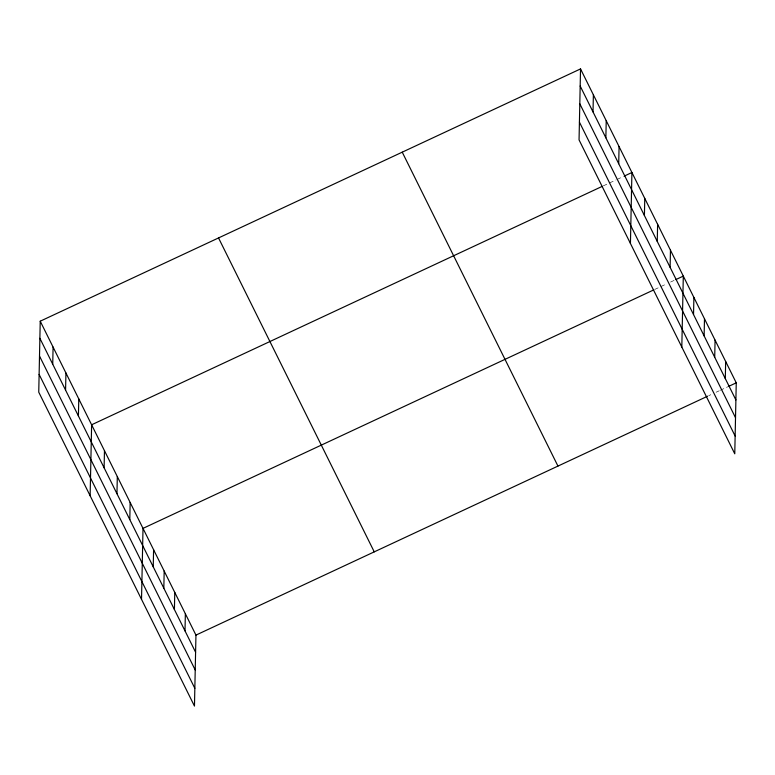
<?xml version="1.0" encoding="UTF-8"?>
<svg xmlns="http://www.w3.org/2000/svg" width="775" height="775" viewBox="0 0 775 775"><rect width="100%" height="100%" fill="white"/><g stroke="black" fill="none" stroke-linecap="round" stroke-linejoin="round"><path stroke-width="0.58" stroke-dasharray="3.88 2.91" d="M603.27 185.884L608.569 183.413M609.634 182.91L615.999 179.936M617.065 179.442L623.429 176.468M654.652 289.482L659.961 287.002M661.017 286.508L666.326 284.028M670.569 282.052L674.812 280.066M708.66 395.715L710.782 394.727M716.081 392.247L719.268 390.765M720.333 390.271L727.764 386.802"/><path stroke-width="1.16" d="M40.232 321.189L38.75 392.169L194.467 706.083L195.949 635.113L40.232 321.189L580.533 68.917L736.25 382.831L734.768 453.811L579.051 139.888L580.533 68.917M52.729 364.202L53.087 347.084M65.575 390.096L65.933 372.988M78.42 415.991L78.779 398.883M90.133 495.758L91.624 424.778L602.204 186.378M104.112 467.79L104.47 450.682M116.957 493.694L117.316 476.577M129.803 519.589L130.161 502.481M141.525 599.356L143.007 528.376L653.587 289.976M153.237 566.835L153.595 549.727M163.825 588.186L164.184 571.068M174.414 609.528L174.772 592.42M185.002 630.879L185.361 613.761M593.02 111.92L593.379 94.812M605.866 137.824L606.224 120.706M618.712 163.719L619.07 146.611M630.433 243.486L631.916 172.505L624.495 175.973M644.413 215.518L644.771 198.41M657.258 241.412L657.617 224.304M670.104 267.317L670.462 250.199M681.816 347.074L683.308 276.103L675.877 279.572M693.538 314.563L693.896 297.445M704.126 335.904L704.485 318.796M714.715 357.256L715.073 340.138M725.303 378.597L725.662 361.489M195.949 635.113L707.594 396.219M728.82 386.308L736.25 382.831M580.175 86.025L735.892 399.948M579.807 103.802L735.523 417.725M579.419 122.111L735.136 436.034M402.235 152.162L557.952 466.085M218.531 237.935L374.248 551.858M39.874 338.297L195.591 652.221M39.506 356.074L195.222 669.997M39.118 374.393L194.835 688.316"/></g></svg>
